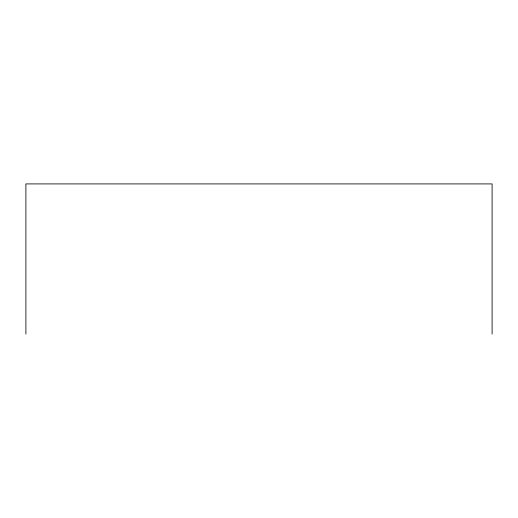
<?xml version="1.0" encoding="UTF-8"?>
<svg xmlns="http://www.w3.org/2000/svg" width="518" height="518" viewBox="0 0 518 518"><rect width="100%" height="100%" fill="white"/><g stroke="black" fill="none" stroke-linecap="round" stroke-linejoin="round"><path stroke-width="0.78" d="M492.1 334.084L492.1 183.916L25.9 183.916L25.9 334.084"/></g></svg>
